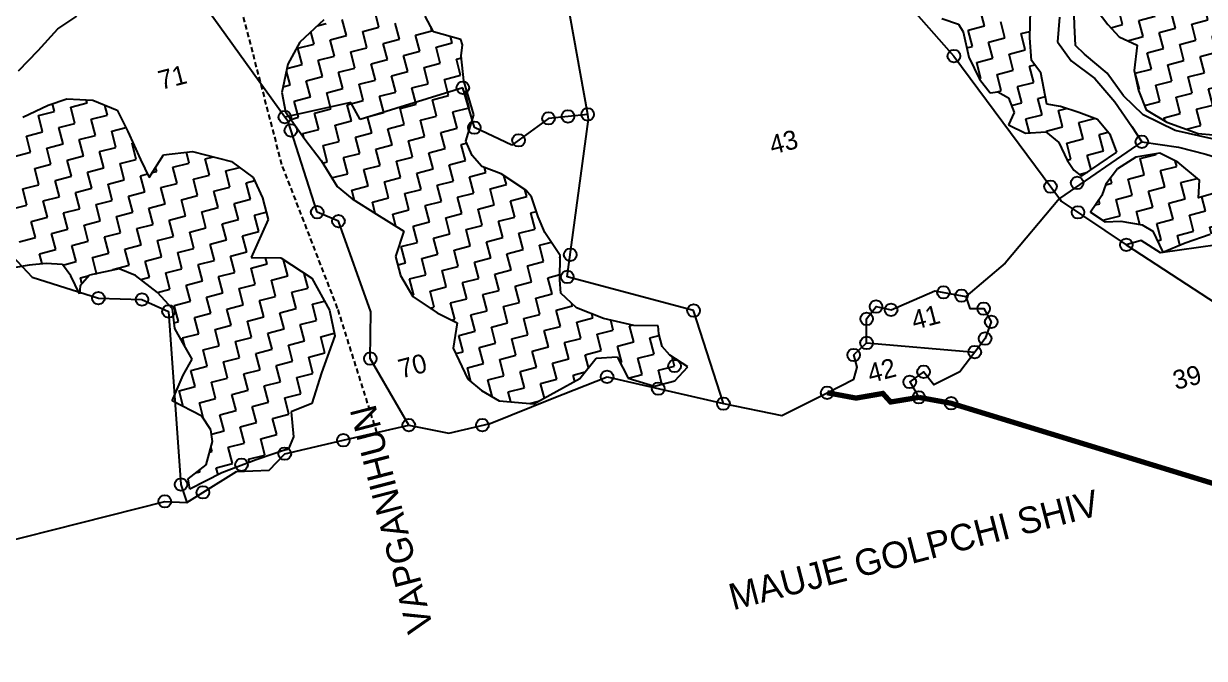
# Model space of a CAD drawing. Header units: metres. Extents: x 317086 to 320014, y 1873013 to 1876547.
# Drawn here: x 317794 to 318939, y 1873256 to 1873872 of the extents above; entities that cross this region are included whole.
import ezdxf

# ---------------------------------------------------------------- set-up
doc = ezdxf.new("R2010")
doc.units = ezdxf.units.M
doc.linetypes.add('DASHED', pattern=[0.75, 0.5, -0.25])
for name, color, linetype in [('LINE_FOOTPATH', 1, 'DASHED'), ('LINE_WATER', 4, 'Continuous'), ('POLY_HATCH', 12, 'Continuous'), ('POLY_PARCEL', 6, 'Continuous'), ('POLY_WATER', 4, 'Continuous'), ('SYM_STONE', 1, 'Continuous'), ('TEXT_MAPOUT', 7, 'Continuous'), ('TEXT_PARCEL', 7, 'Continuous'), ('V_BOUND_LINE', 7, 'Continuous')]:
    doc.layers.add(name, color=color, linetype=linetype)
doc.styles.add('TEXT_MAP', font='')
doc.styles.get('TEXT_MAP').set_extended_font_data('Kruti Dev 050')
pattern_1 = [(14.5476, (317544.442, 1872018.757), (11.645585, 19.80788), [16.24764, -16.24764]), (104.5476, (317560.169, 1872022.838), (-19.80788, 11.645585), [16.24764, -16.24764])]

# ---------------------------------------------------------------- blocks, each defined once
blk = doc.blocks.new('STONE')
blk.add_circle((0, 0), 0.851)

msp = doc.modelspace()

# ---------------------------------------------------------------- hatches: boundary and pattern name
at = {"layer": 'POLY_HATCH'}
h = msp.add_hatch(dxfattribs=at)
h.set_pattern_fill('ZIGZAG', color=256, scale=5.117367, angle=14.5476, style=0)
h.set_pattern_definition(pattern_1)
h.paths.add_polyline_path([(318887.6, 1874017.7), (318887.1, 1874036.5), (318875.9, 1874049.9), (318860.7, 1874051.9), (318842.8, 1874071.3), (318837.7, 1874084.6), (318838.5, 1874101.1), (318838.8, 1874109.8), (318817.6, 1874115.4), (318805.3, 1874136.3), (318797.7, 1874152.3), (318796.2, 1874164.8), (318799.7, 1874177.7), (318805.1, 1874190.3), (318785.8, 1874188), (318773.2, 1874166.7), (318759.3, 1874151), (318719, 1874101.1), (318735.3, 1874081.3), (318748.5, 1874073.6), (318769.9, 1874070.5), (318778.2, 1874065), (318781, 1874037.4), (318799.4, 1874016.4), (318824.2, 1874013.4), (318824.7, 1873988.1), (318829.7, 1873968.8), (318835.5, 1873960), (318845.4, 1873951.5), (318839, 1873923.2), (318835.9, 1873905.2), (318835.3, 1873884.5), (318845.7, 1873870.9), (318856.5, 1873859.1), (318874.1, 1873850.8), (318871, 1873826.4), (318875.2, 1873806.9), (318882.6, 1873788.3), (318902.9, 1873776.3), (318933.2, 1873765.3), (318962.3, 1873762.6), (318981, 1873763.1), (318987.5, 1873784.6), (319007, 1873788.8), (319011.8, 1873773.7), (319020, 1873758.7), (319035.4, 1873748.9), (319061.6, 1873747.2), (319068.9, 1873745.6), (319060.6, 1873728), (319069.4, 1873708.4), (319090.7, 1873694.6), (319105, 1873692.3), (319108.3, 1873666.6), (319129.4, 1873648), (319142.4, 1873641.1), (319167.9, 1873643), (319189.4, 1873652.9), (319195.6, 1873635.6), (319208, 1873620.8), (319225.4, 1873616.8), (319242.2, 1873615.1), (319257.1, 1873617.2), (319273.9, 1873625.1), (319269.3, 1873647.1), (319253.1, 1873646.4), (319234.9, 1873653.6), (319223.6, 1873661), (319211.3, 1873678.4), (319179.9, 1873680.6), (319159.7, 1873682.2), (319149.6, 1873684.7), (319141.6, 1873695.5), (319138, 1873712.6), (319149, 1873729.4), (319130.7, 1873734.1), (319116.1, 1873744), (319110.8, 1873751.2), (319109.3, 1873760.3), (319108.2, 1873771.1), (319084.5, 1873776.2), (319067.5, 1873785.5), (319054.9, 1873794.2), (319050.6, 1873807.7), (319046.6, 1873823), (319044.9, 1873829.4), (319043, 1873839.6), (319015.5, 1873849.7), (318999.1, 1873860), (318988.5, 1873877.8), (318985.1, 1873890.7), (318987.7, 1873900.8), (318962.1, 1873919.9), (318946.5, 1873927), (318936.3, 1873939.8), (318930.7, 1873954.7), (318926.5, 1873977.6), (318912.8, 1873980.5), (318896.5, 1873993.4), (318889.8, 1874006.3)])
h = msp.add_hatch(dxfattribs=at)
h.set_pattern_fill('ZIGZAG', color=256, scale=5.117367, angle=14.5476, style=0)
h.set_pattern_definition(pattern_1)
h.paths.add_polyline_path([(319292.9, 1873439.5), (319285.7, 1873442), (319274.2, 1873469.6), (319260.6, 1873496.7), (319240.7, 1873514.5), (319235.3, 1873535), (319225.1, 1873565.5), (319209.3, 1873580), (319178.3, 1873573), (319166.6, 1873559.1), (319150.4, 1873592), (319139.8, 1873599.1), (319125.4, 1873604.1), (319111.2, 1873608.1), (319103, 1873610.3), (319088.1, 1873613), (319082.2, 1873635.6), (319073.3, 1873652.9), (319059.3, 1873677.7), (319048.3, 1873698.9), (319034.6, 1873709.6), (319017.6, 1873716.1), (318997, 1873719.5), (318983.6, 1873720.4), (318968, 1873713.1), (318933.4, 1873703), (318934.4, 1873720), (318913.4, 1873737.5), (318895.9, 1873746.1), (318872.8, 1873742.3), (318854.9, 1873731.1), (318843.5, 1873716.1), (318839.7, 1873705.2), (318828.6, 1873688.9), (318843.1, 1873679.6), (318858.3, 1873680.2), (318878.8, 1873676.8), (318889.2, 1873670.7), (318898.8, 1873650.3), (318920.6, 1873659.2), (318944.7, 1873667.7), (318959.8, 1873668.3), (318997.6, 1873657.4), (319011.4, 1873642.3), (319031.8, 1873626.9), (319046.1, 1873614.2), (319050.3, 1873602.1), (319050.1, 1873590.1), (319066.5, 1873569.2), (319087.5, 1873568.1), (319101.7, 1873564.1), (319115.4, 1873557.8), (319125.3, 1873536.3), (319146.7, 1873534.2), (319174.1, 1873542.4), (319179.4, 1873551.5), (319196.8, 1873560.3), (319209.6, 1873557.1), (319221.6, 1873536.2), (319224.6, 1873516.2), (319246.6, 1873494.6), (319263.9, 1873461.9), (319267.1, 1873449.6), (319269, 1873438), (319288.1, 1873423.3), (319306.6, 1873419.4), (319319.1, 1873400.8), (319322.9, 1873382.1), (319320.5, 1873357.4), (319345.5, 1873359.1), (319364.6, 1873353.1), (319374.9, 1873342.7), (319375.5, 1873311.1), (319375.6, 1873298), (319412.9, 1873264), (319434.5, 1873256.5), (319449.6, 1873295.4), (319428.5, 1873300.8), (319408.7, 1873301.1), (319396.9, 1873300.3), (319392.6, 1873316.7), (319389.6, 1873341), (319383.6, 1873355.9), (319372.4, 1873369.4), (319348.4, 1873377.4), (319336.1, 1873374.2), (319335.9, 1873396), (319332.1, 1873427.8), (319313.2, 1873437.1)])

# ---------------------------------------------------------------- linework, layer by layer
for centre in [(318220.1, 1873809.7), (318341.2, 1873783.8), (318047.5, 1873781.2), (318303.2, 1873780), (318322, 1873781.9), (318053.3, 1873768.3), (318231.3, 1873771), (318274.2, 1873758.7), (318078.9, 1873689), (318099.5, 1873680.3), (318324.3, 1873647.8), (318321.4, 1873626.3), (317866.7, 1873605.7), (317909, 1873604.4), (317934.8, 1873592.8), (318443.9, 1873593.6), (318130.4, 1873547.1), (318425.4, 1873539.9), (318360, 1873529.4), (318409.6, 1873517.9), (318472.8, 1873503.4), (318167.7, 1873482.6), (318239.1, 1873482.6), (318104.2, 1873467.9), (318047.4, 1873454.9), (318005.5, 1873444.2), (317946.8, 1873425), (317968.1, 1873417.4), (317931.1, 1873408.7)]:
    msp.add_circle(centre, 6.1)
at = {"layer": 'LINE_FOOTPATH', "ltscale": 10}
for p, q in [((318044.6, 1873735.4), (318006, 1873884.1)), ((318098.7, 1873595.8), (318044.6, 1873735.4)), ((318136.8, 1873475.4), (318098.7, 1873595.8))]:
    msp.add_line(p, q, dxfattribs=at)
at = {"layer": 'LINE_WATER'}
for p, q in [((317827.5, 1873866.8), (317845.7, 1873879.2)), ((317808.2, 1873845.7), (317827.5, 1873866.8)), ((317789.4, 1873826.1), (317808.2, 1873845.7))]:
    msp.add_line(p, q, dxfattribs=at)
at = {"layer": 'POLY_HATCH'}
for p, q in [((318769.9, 1873857.9), (318771, 1873905)), ((318085.2, 1873875.6), (318062, 1873853.9)), ((318191.6, 1873864), (318183.7, 1873879)), ((318684.7, 1873876.9), (318700.6, 1873871.4)), ((318700.6, 1873871.4), (318705.4, 1873864)), ((318218.3, 1873856.6), (318191.6, 1873864)), ((318705.4, 1873864), (318710.8, 1873839.4)), ((318062, 1873853.9), (318050.5, 1873832.6)), ((318219.8, 1873851.2), (318218.3, 1873856.6)), ((318218.6, 1873840.5), (318219.8, 1873851.2)), ((318771.6, 1873836.2), (318769.9, 1873857.9)), ((318221, 1873816.3), (318218.6, 1873840.5)), ((318710.8, 1873839.4), (318721.1, 1873818.1)), ((318780.5, 1873824.1), (318771.6, 1873836.2)), ((318050.5, 1873832.6), (318044.6, 1873804.9)), ((318230.8, 1873783.5), (318221, 1873816.3)), ((318721.1, 1873818.1), (318731.5, 1873804.8)), ((318786.5, 1873793.9), (318780.5, 1873824.1)), ((318044.6, 1873804.9), (318048.2, 1873786.2)), ((318731.5, 1873804.8), (318738.9, 1873805.8)), ((318738.9, 1873805.8), (318749.1, 1873799.8)), ((317793.6, 1873781.2), (317818.1, 1873792.8)), ((317818.1, 1873792.8), (317836.1, 1873798.8)), ((317836.1, 1873798.8), (317861.3, 1873797.5)), ((317861.3, 1873797.5), (317884.8, 1873787.9)), ((318749.1, 1873799.8), (318754.7, 1873785.8)), ((318799.6, 1873791.5), (318786.5, 1873793.9)), ((318817.5, 1873785.6), (318799.6, 1873791.5)), ((317884.8, 1873787.9), (317895.4, 1873767.1)), ((318048.2, 1873786.2), (318066.8, 1873759.7)), ((318223, 1873757.9), (318230.8, 1873783.5)), ((318754.7, 1873785.8), (318749.2, 1873773.8)), ((318835.6, 1873778.8), (318817.5, 1873785.6)), ((318848.1, 1873763.8), (318835.6, 1873778.8)), ((317895.4, 1873767.1), (317907.6, 1873740.2)), ((318749.2, 1873773.8), (318765.7, 1873765.6)), ((318765.7, 1873765.6), (318785.6, 1873766.9)), ((318785.6, 1873766.9), (318797.9, 1873756.7)), ((318066.8, 1873759.7), (318082.7, 1873739)), ((318229.3, 1873743.9), (318223, 1873757.9)), ((318797.9, 1873756.7), (318806.1, 1873739.6)), ((318854.4, 1873747.1), (318848.1, 1873763.8)), ((317916.1, 1873722.7), (317930, 1873744.7)), ((317930, 1873744.7), (317957.9, 1873748)), ((317957.9, 1873748), (317995.8, 1873738.2)), ((318820, 1873723.8), (318854.4, 1873747.1)), ((317907.6, 1873740.2), (317916.1, 1873722.7)), ((317995.8, 1873738.2), (318016.8, 1873722.7)), ((318082.7, 1873739), (318098.1, 1873713.8)), ((318238.6, 1873733.2), (318229.3, 1873743.9)), ((318257.4, 1873726.3), (318238.6, 1873733.2)), ((318806.1, 1873739.6), (318812.6, 1873729.7)), ((318016.8, 1873722.7), (318025.9, 1873702.9)), ((318281.2, 1873710.3), (318257.4, 1873726.3)), ((318812.6, 1873729.7), (318820, 1873723.8)), ((318098.1, 1873713.8), (318112.9, 1873702)), ((318286.8, 1873703.9), (318281.2, 1873710.3)), ((318025.9, 1873702.9), (318031.3, 1873682)), ((318112.9, 1873702), (318136.4, 1873687.1)), ((318293.1, 1873684.6), (318286.8, 1873703.9)), ((318136.4, 1873687.1), (318163, 1873670.5)), ((318031.3, 1873682), (318014.7, 1873645)), ((318299.7, 1873669.3), (318293.1, 1873684.6)), ((318163, 1873670.5), (318154.9, 1873646.2)), ((318314.6, 1873647), (318299.7, 1873669.3)), ((318014.7, 1873645), (318043.6, 1873644.7)), ((318043.6, 1873644.7), (318073.6, 1873625)), ((318154.9, 1873646.2), (318159.6, 1873627.8)), ((318314.2, 1873623.4), (318314.6, 1873647)), ((317799.5, 1873637.6), (317784.4, 1873635)), ((317816, 1873639.2), (317799.5, 1873637.6)), ((317832, 1873638.2), (317816, 1873639.2)), ((317840.1, 1873627.2), (317832, 1873638.2)), ((317886.7, 1873634), (317858.2, 1873628)), ((317902.8, 1873627.7), (317886.7, 1873634)), ((317848.5, 1873609.8), (317840.1, 1873627.2)), ((317858.2, 1873628), (317849.1, 1873617.7)), ((317924.1, 1873611.1), (317902.8, 1873627.7)), ((318073.6, 1873625), (318090.7, 1873594.1)), ((318159.6, 1873627.8), (318171.5, 1873607.3)), ((318315, 1873610.5), (318314.2, 1873623.4)), ((317849.1, 1873617.7), (317848.5, 1873609.8)), ((317938.7, 1873595.2), (317924.1, 1873611.1)), ((318171.5, 1873607.3), (318195.3, 1873591.3)), ((318330.4, 1873596.2), (318315, 1873610.5)), ((317941, 1873576.2), (317938.7, 1873595.2)), ((318356.6, 1873586), (318330.4, 1873596.2)), ((318090.7, 1873594.1), (318095.9, 1873569.3)), ((318195.3, 1873591.3), (318214.7, 1873581.9)), ((318385.9, 1873579.2), (318356.6, 1873586)), ((317948.5, 1873562.5), (317941, 1873576.2)), ((318214.7, 1873581.9), (318210.6, 1873557.3)), ((318409.5, 1873578.8), (318385.9, 1873579.2)), ((318410.2, 1873571.1), (318409.5, 1873578.8)), ((317957.8, 1873546.6), (317948.5, 1873562.5)), ((318095.9, 1873569.3), (318083, 1873533.3)), ((318413.4, 1873558.9), (318410.2, 1873571.1)), ((318210.6, 1873557.3), (318225, 1873527)), ((318420.9, 1873550.3), (318413.4, 1873558.9)), ((318438.2, 1873539.1), (318420.9, 1873550.3)), ((317948.8, 1873531.1), (317957.8, 1873546.6)), ((318333.5, 1873527.7), (318349.3, 1873547.5)), ((318349.3, 1873547.5), (318369.8, 1873548.9)), ((318369.8, 1873548.9), (318380.5, 1873528.1)), ((318425.6, 1873525.5), (318438.2, 1873539.1)), ((317938.2, 1873506.2), (317948.8, 1873531.1)), ((318083, 1873533.3), (318073.7, 1873503.4)), ((318225, 1873527), (318238.3, 1873516.1)), ((318288.8, 1873503.1), (318333.5, 1873527.7)), ((318380.5, 1873528.1), (318406, 1873520.4)), ((318238.3, 1873516.1), (318255.3, 1873506.1)), ((318406, 1873520.4), (318425.6, 1873525.5)), ((317966.9, 1873491.4), (317938.2, 1873506.2)), ((318255.3, 1873506.1), (318288.8, 1873503.1)), ((318073.7, 1873503.4), (318053.5, 1873495.6)), ((318053.5, 1873495.6), (318055.9, 1873471.3)), ((317975.6, 1873478), (317966.9, 1873491.4)), ((317977.3, 1873466.6), (317975.6, 1873478)), ((318055.9, 1873471.3), (318051.1, 1873459.6)), ((317971.3, 1873444.2), (317977.3, 1873466.6)), ((318051.1, 1873459.6), (318019.8, 1873448.9)), ((318019.8, 1873448.9), (317986.5, 1873436.3)), ((317953.9, 1873430.5), (317971.3, 1873444.2)), ((317986.5, 1873436.3), (317955.3, 1873420.4)), ((317955.3, 1873420.4), (317953.9, 1873430.5))]:
    msp.add_line(p, q, dxfattribs=at)
at = {"layer": 'POLY_HATCH', "linetype": 'Continuous'}
for p, q in [((318138.8, 1873868.4), (318134.7, 1873884.1)), ((318725.9, 1873869.6), (318721.8, 1873885.4)), ((318078.7, 1873869.6), (318087.5, 1873871.8)), ((318107.3, 1873860.2), (318103.2, 1873875.9)), ((318158.6, 1873856.7), (318154.5, 1873872.4)), ((318745.7, 1873858), (318741.7, 1873873.7)), ((318075.9, 1873852), (318072.8, 1873864)), ((318091.6, 1873856.1), (318107.3, 1873860.2)), ((318123, 1873864.3), (318138.8, 1873868.4)), ((318127.1, 1873848.5), (318123, 1873864.3)), ((318174.3, 1873860.8), (318190, 1873864.9)), ((318178.4, 1873845.1), (318174.3, 1873860.8)), ((318190, 1873864.9), (318189, 1873869)), ((318209.8, 1873853.2), (318208.2, 1873859.4)), ((318710.2, 1873865.6), (318725.9, 1873869.6)), ((318714.3, 1873849.8), (318710.2, 1873865.6)), ((318761.5, 1873862.1), (318770, 1873864.3)), ((318765.5, 1873846.4), (318761.5, 1873862.1)), ((318060.1, 1873847.9), (318075.9, 1873852)), ((318064.2, 1873832.2), (318060.1, 1873847.9)), ((318095.7, 1873840.4), (318091.6, 1873856.1)), ((318111.4, 1873844.5), (318127.1, 1873848.5)), ((318142.8, 1873852.6), (318158.6, 1873856.7)), ((318146.9, 1873836.9), (318142.8, 1873852.6)), ((318194.1, 1873849.1), (318209.8, 1873853.2)), ((318198.2, 1873833.4), (318194.1, 1873849.1)), ((318708.8, 1873848.4), (318714.3, 1873849.8)), ((318730, 1873853.9), (318745.7, 1873858)), ((318734.1, 1873838.2), (318730, 1873853.9)), ((318079.9, 1873836.3), (318095.7, 1873840.4)), ((318084, 1873820.6), (318079.9, 1873836.3)), ((318115.5, 1873828.7), (318111.4, 1873844.5)), ((318131.2, 1873832.8), (318146.9, 1873836.9)), ((318162.6, 1873841), (318178.4, 1873845.1)), ((318166.7, 1873825.3), (318162.6, 1873841)), ((318213.9, 1873837.5), (318218.8, 1873838.8)), ((318218, 1873821.8), (318213.9, 1873837.5)), ((318718.4, 1873834.1), (318734.1, 1873838.2)), ((318749.8, 1873842.3), (318765.5, 1873846.4)), ((318753.9, 1873826.6), (318749.8, 1873842.3)), ((318052.6, 1873812.4), (318049.1, 1873825.8)), ((318049.6, 1873828.4), (318064.2, 1873832.2)), ((318099.7, 1873824.7), (318115.5, 1873828.7)), ((318103.8, 1873808.9), (318099.7, 1873824.7)), ((318135.3, 1873817.1), (318131.2, 1873832.8)), ((318151, 1873821.2), (318166.7, 1873825.3)), ((318182.5, 1873829.3), (318198.2, 1873833.4)), ((318186.5, 1873813.6), (318182.5, 1873829.3)), ((318722.4, 1873818.4), (318718.4, 1873834.1)), ((318738.2, 1873822.5), (318753.9, 1873826.6)), ((318769.6, 1873830.6), (318774.8, 1873832)), ((318773.7, 1873814.9), (318769.6, 1873830.6)), ((318068.3, 1873816.5), (318084, 1873820.6)), ((318072.4, 1873800.8), (318068.3, 1873816.5)), ((318119.5, 1873813), (318135.3, 1873817.1)), ((318123.6, 1873797.3), (318119.5, 1873813)), ((318155.1, 1873805.4), (318151, 1873821.2)), ((318170.8, 1873809.5), (318186.5, 1873813.6)), ((318202.3, 1873817.7), (318218, 1873821.8)), ((318206.3, 1873802), (318202.3, 1873817.7)), ((318721.1, 1873818.1), (318722.4, 1873818.4)), ((318742.2, 1873806.7), (318738.2, 1873822.5)), ((318758, 1873810.8), (318773.7, 1873814.9)), ((318045.8, 1873810.7), (318052.6, 1873812.4)), ((318088.1, 1873804.8), (318103.8, 1873808.9)), ((318092.2, 1873789.1), (318088.1, 1873804.8)), ((318139.4, 1873801.4), (318155.1, 1873805.4)), ((318143.4, 1873785.6), (318139.4, 1873801.4)), ((318174.9, 1873793.8), (318170.8, 1873809.5)), ((318190.6, 1873797.9), (318206.3, 1873802)), ((318222.1, 1873806), (318223.9, 1873806.5)), ((318226.2, 1873790.3), (318222.1, 1873806)), ((318738.2, 1873805.7), (318742.2, 1873806.7)), ((318762.1, 1873795.1), (318758, 1873810.8)), ((317824.2, 1873786.7), (317822.3, 1873794.2)), ((317839.9, 1873790.8), (317855.7, 1873794.9)), ((317844, 1873775.1), (317839.9, 1873790.8)), ((317855.7, 1873794.9), (317854.9, 1873797.8)), ((317875.5, 1873783.2), (317873, 1873792.7)), ((318056.6, 1873796.7), (318072.4, 1873800.8)), ((318060.7, 1873781), (318056.6, 1873796.7)), ((318107.9, 1873793.2), (318123.6, 1873797.3)), ((318112, 1873777.5), (318107.9, 1873793.2)), ((318159.2, 1873789.7), (318174.9, 1873793.8)), ((318194.7, 1873782.2), (318190.6, 1873797.9)), ((318210.4, 1873786.2), (318226.2, 1873790.3)), ((318752, 1873792.5), (318762.1, 1873795.1)), ((318777.8, 1873799.2), (318785.1, 1873801.1)), ((318781.9, 1873783.5), (318777.8, 1873799.2)), ((317808.5, 1873782.6), (317824.2, 1873786.7)), ((317812.6, 1873766.9), (317808.5, 1873782.6)), ((317859.8, 1873779.2), (317875.5, 1873783.2)), ((317863.8, 1873763.4), (317859.8, 1873779.2)), ((318053.2, 1873779), (318060.7, 1873781)), ((318076.4, 1873785), (318092.2, 1873789.1)), ((318080.5, 1873769.3), (318076.4, 1873785)), ((318127.7, 1873781.6), (318143.4, 1873785.6)), ((318131.8, 1873765.8), (318127.7, 1873781.6)), ((318163.2, 1873774), (318159.2, 1873789.7)), ((318179, 1873778.1), (318194.7, 1873782.2)), ((318214.5, 1873770.5), (318210.4, 1873786.2)), ((318766.1, 1873779.4), (318781.9, 1873783.5)), ((318769.6, 1873765.9), (318766.1, 1873779.4)), ((318797.6, 1873787.5), (318805.5, 1873789.6)), ((318801.7, 1873771.8), (318797.6, 1873787.5)), ((318817.4, 1873775.9), (318832.7, 1873779.9)), ((317796.9, 1873762.8), (317812.6, 1873766.9)), ((317828.3, 1873771), (317844, 1873775.1)), ((317832.4, 1873755.3), (317828.3, 1873771)), ((317879.6, 1873767.5), (317893.3, 1873771.1)), ((317883.6, 1873751.8), (317879.6, 1873767.5)), ((318064.8, 1873765.2), (318080.5, 1873769.3)), ((318096.3, 1873773.4), (318112, 1873777.5)), ((318100.3, 1873757.7), (318096.3, 1873773.4)), ((318147.5, 1873769.9), (318163.2, 1873774)), ((318151.6, 1873754.2), (318147.5, 1873769.9)), ((318183.1, 1873762.3), (318179, 1873778.1)), ((318198.8, 1873766.4), (318214.5, 1873770.5)), ((318749.7, 1873775.1), (318750.4, 1873775.3)), ((318750.4, 1873775.3), (318750.2, 1873776.1)), ((318785.9, 1873767.7), (318801.7, 1873771.8)), ((318786.3, 1873766.3), (318785.9, 1873767.7)), ((318821.5, 1873760.2), (318817.4, 1873775.9)), ((317800.9, 1873747.1), (317796.9, 1873762.8)), ((317848.1, 1873759.4), (317863.8, 1873763.4)), ((317852.2, 1873743.6), (317848.1, 1873759.4)), ((317899.4, 1873755.9), (317900.4, 1873756.1)), ((317903.5, 1873740.1), (317899.4, 1873755.9)), ((318065.9, 1873761), (318064.8, 1873765.2)), ((318084.6, 1873753.6), (318100.3, 1873757.7)), ((318116.1, 1873761.7), (318131.8, 1873765.8)), ((318120.1, 1873746), (318116.1, 1873761.7)), ((318167.3, 1873758.3), (318183.1, 1873762.3)), ((318171.4, 1873742.5), (318167.3, 1873758.3)), ((318202.9, 1873750.7), (318198.8, 1873766.4)), ((318218.6, 1873754.8), (318223.8, 1873756.1)), ((318805.8, 1873756.1), (318821.5, 1873760.2)), ((318809.8, 1873740.4), (318805.8, 1873756.1)), ((318837.2, 1873764.2), (318845.9, 1873766.5)), ((318841.3, 1873748.5), (318837.2, 1873764.2)), ((317785.2, 1873743), (317800.9, 1873747.1)), ((317816.7, 1873751.2), (317832.4, 1873755.3)), ((317820.7, 1873735.5), (317816.7, 1873751.2)), ((317867.9, 1873747.7), (317883.6, 1873751.8)), ((317872, 1873732), (317867.9, 1873747.7)), ((317954.7, 1873736.7), (317952, 1873747.3)), ((318088.7, 1873737.9), (318084.6, 1873753.6)), ((318104.4, 1873741.9), (318120.1, 1873746)), ((318135.9, 1873750.1), (318151.6, 1873754.2)), ((318140, 1873734.4), (318135.9, 1873750.1)), ((318187.1, 1873746.6), (318202.9, 1873750.7)), ((318191.2, 1873730.9), (318187.1, 1873746.6)), ((318222.7, 1873739.1), (318218.6, 1873754.8)), ((318825.6, 1873744.4), (318841.3, 1873748.5)), ((318829.3, 1873730.1), (318825.6, 1873744.4)), ((317805, 1873731.4), (317820.7, 1873735.5)), ((317836.5, 1873739.5), (317852.2, 1873743.6)), ((317840.5, 1873723.8), (317836.5, 1873739.5)), ((317887.7, 1873736.1), (317903.5, 1873740.1)), ((317891.8, 1873720.3), (317887.7, 1873736.1)), ((317939, 1873732.6), (317954.7, 1873736.7)), ((317943.1, 1873716.9), (317939, 1873732.6)), ((317970.4, 1873740.7), (317978.2, 1873742.8)), ((317974.5, 1873725), (317970.4, 1873740.7)), ((318084.1, 1873736.7), (318088.7, 1873737.9)), ((318108.5, 1873726.2), (318104.4, 1873741.9)), ((318124.2, 1873730.3), (318140, 1873734.4)), ((318155.7, 1873738.5), (318171.4, 1873742.5)), ((318159.8, 1873722.7), (318155.7, 1873738.5)), ((318206.9, 1873735), (318222.7, 1873739.1)), ((318211, 1873719.2), (318206.9, 1873735)), ((318806.2, 1873739.4), (318809.8, 1873740.4)), ((317809.1, 1873715.7), (317805, 1873731.4)), ((317824.8, 1873719.7), (317840.5, 1873723.8)), ((317856.3, 1873727.9), (317872, 1873732)), ((317860.4, 1873712.2), (317856.3, 1873727.9)), ((317907.5, 1873724.4), (317914.4, 1873726.2)), ((317911.6, 1873708.7), (317907.5, 1873724.4)), ((317919, 1873727.4), (317923.3, 1873728.5)), ((317923.3, 1873728.5), (317922.2, 1873732.5)), ((317958.8, 1873720.9), (317974.5, 1873725)), ((317990.3, 1873729.1), (318003.5, 1873732.5)), ((317994.3, 1873713.4), (317990.3, 1873729.1)), ((318092.9, 1873722.2), (318108.5, 1873726.2)), ((318128.3, 1873714.6), (318124.2, 1873730.3)), ((318144, 1873718.6), (318159.8, 1873722.7)), ((318175.5, 1873726.8), (318191.2, 1873730.9)), ((318179.6, 1873711.1), (318175.5, 1873726.8)), ((318226.7, 1873723.3), (318242.5, 1873727.4)), ((318230.8, 1873707.6), (318226.7, 1873723.3)), ((318242.5, 1873727.4), (318241.2, 1873732.3)), ((318262.3, 1873715.8), (318260, 1873724.6)), ((318817.7, 1873725.6), (318825.8, 1873727.7)), ((317793.4, 1873711.6), (317809.1, 1873715.7)), ((317797.4, 1873695.9), (317793.4, 1873711.6)), ((317828.9, 1873704), (317824.8, 1873719.7)), ((317844.6, 1873708.1), (317860.4, 1873712.2)), ((317876.1, 1873716.3), (317891.8, 1873720.3)), ((317880.2, 1873700.5), (317876.1, 1873716.3)), ((317927.3, 1873712.8), (317943.1, 1873716.9)), ((317931.4, 1873697), (317927.3, 1873712.8)), ((317962.9, 1873705.2), (317958.8, 1873720.9)), ((317978.6, 1873709.3), (317994.3, 1873713.4)), ((318010.1, 1873717.5), (318018.3, 1873719.6)), ((318014.1, 1873701.7), (318010.1, 1873717.5)), ((318112.6, 1873710.5), (318128.3, 1873714.6)), ((318115.2, 1873700.5), (318112.6, 1873710.5)), ((318148.1, 1873702.9), (318144, 1873718.6)), ((318163.8, 1873707), (318179.6, 1873711.1)), ((318195.3, 1873715.2), (318211, 1873719.2)), ((318199.4, 1873699.4), (318195.3, 1873715.2)), ((318246.6, 1873711.7), (318262.3, 1873715.8)), ((318250.6, 1873696), (318246.6, 1873711.7)), ((318282.1, 1873704.1), (318280.3, 1873710.9)), ((317813.2, 1873699.9), (317828.9, 1873704)), ((317817.3, 1873684.2), (317813.2, 1873699.9)), ((317848.7, 1873692.4), (317844.6, 1873708.1)), ((317864.4, 1873696.4), (317880.2, 1873700.5)), ((317895.9, 1873704.6), (317911.6, 1873708.7)), ((317900, 1873688.9), (317895.9, 1873704.6)), ((317947.2, 1873701.1), (317962.9, 1873705.2)), ((317951.2, 1873685.4), (317947.2, 1873701.1)), ((317982.7, 1873693.6), (317978.6, 1873709.3)), ((317998.4, 1873697.6), (318014.1, 1873701.7)), ((318132.4, 1873698.8), (318148.1, 1873702.9)), ((318135.2, 1873687.9), (318132.4, 1873698.8)), ((318167.9, 1873691.3), (318163.8, 1873707)), ((318183.7, 1873695.4), (318199.4, 1873699.4)), ((318215.1, 1873703.5), (318230.8, 1873707.6)), ((318219.2, 1873687.8), (318215.1, 1873703.5)), ((318266.4, 1873700), (318282.1, 1873704.1)), ((318270.4, 1873684.3), (318266.4, 1873700)), ((317781.7, 1873691.8), (317797.4, 1873695.9)), ((317833, 1873688.3), (317848.7, 1873692.4)), ((317837.1, 1873672.6), (317833, 1873688.3)), ((317868.5, 1873680.7), (317864.4, 1873696.4)), ((317884.2, 1873684.8), (317900, 1873688.9)), ((317915.7, 1873693), (317931.4, 1873697)), ((317919.8, 1873677.2), (317915.7, 1873693)), ((317967, 1873689.5), (317982.7, 1873693.6)), ((317971, 1873673.8), (317967, 1873689.5)), ((318002.5, 1873681.9), (317998.4, 1873697.6)), ((318018.2, 1873686), (318029.5, 1873688.9)), ((318152.2, 1873687.2), (318167.9, 1873691.3)), ((318155.3, 1873675.3), (318152.2, 1873687.2)), ((318187.7, 1873679.6), (318183.7, 1873695.4)), ((318203.5, 1873683.7), (318219.2, 1873687.8)), ((318234.9, 1873691.9), (318250.6, 1873696)), ((318239, 1873676.1), (318234.9, 1873691.9)), ((318286.2, 1873688.4), (318291.4, 1873689.8)), ((318290.3, 1873672.7), (318286.2, 1873688.4)), ((317801.5, 1873680.1), (317817.3, 1873684.2)), ((317805.6, 1873664.4), (317801.5, 1873680.1)), ((317852.8, 1873676.6), (317868.5, 1873680.7)), ((317856.9, 1873660.9), (317852.8, 1873676.6)), ((317888.3, 1873669.1), (317884.2, 1873684.8)), ((317904.1, 1873673.2), (317919.8, 1873677.2)), ((317935.5, 1873681.3), (317951.2, 1873685.4)), ((317939.6, 1873665.6), (317935.5, 1873681.3)), ((317986.8, 1873677.8), (318002.5, 1873681.9)), ((317990.8, 1873662.1), (317986.8, 1873677.8)), ((318022.3, 1873670.3), (318018.2, 1873686)), ((318172, 1873675.5), (318187.7, 1873679.6)), ((318176.1, 1873659.8), (318172, 1873675.5)), ((318207.5, 1873668), (318203.5, 1873683.7)), ((318223.3, 1873672.1), (318239, 1873676.1)), ((318254.7, 1873680.2), (318270.4, 1873684.3)), ((318258.8, 1873664.5), (318254.7, 1873680.2)), ((317789.9, 1873660.3), (317805.6, 1873664.4)), ((317821.3, 1873668.5), (317837.1, 1873672.6)), ((317825.4, 1873652.8), (317821.3, 1873668.5)), ((317872.6, 1873665), (317888.3, 1873669.1)), ((317876.7, 1873649.3), (317872.6, 1873665)), ((317908.1, 1873657.4), (317904.1, 1873673.2)), ((317923.9, 1873661.5), (317939.6, 1873665.6)), ((317955.3, 1873669.7), (317971, 1873673.8)), ((317959.4, 1873653.9), (317955.3, 1873669.7)), ((318006.6, 1873666.2), (318022.3, 1873670.3)), ((318010.7, 1873650.5), (318006.6, 1873666.2)), ((318191.8, 1873663.9), (318207.5, 1873668)), ((318195.9, 1873648.2), (318191.8, 1873663.9)), ((318227.3, 1873656.3), (318223.3, 1873672.1)), ((318243.1, 1873660.4), (318258.8, 1873664.5)), ((318274.5, 1873668.6), (318290.3, 1873672.7)), ((318278.6, 1873652.9), (318274.5, 1873668.6)), ((317809.7, 1873648.7), (317825.4, 1873652.8)), ((317841.1, 1873656.8), (317856.9, 1873660.9)), ((317845.2, 1873641.1), (317841.1, 1873656.8)), ((317892.4, 1873653.3), (317908.1, 1873657.4)), ((317896.5, 1873637.6), (317892.4, 1873653.3)), ((317927.9, 1873645.8), (317923.9, 1873661.5)), ((317943.7, 1873649.9), (317959.4, 1873653.9)), ((317975.1, 1873658), (317990.8, 1873662.1)), ((317979.2, 1873642.3), (317975.1, 1873658)), ((318160.4, 1873655.7), (318176.1, 1873659.8)), ((318164.4, 1873640), (318160.4, 1873655.7)), ((318211.6, 1873652.3), (318227.3, 1873656.3)), ((318247.2, 1873644.7), (318243.1, 1873660.4)), ((318262.9, 1873648.8), (318278.6, 1873652.9)), ((318294.3, 1873656.9), (318306, 1873660)), ((318298.4, 1873641.2), (318294.3, 1873656.9)), ((317812.2, 1873638.9), (317809.7, 1873648.7)), ((317832.3, 1873637.8), (317845.2, 1873641.1)), ((317861, 1873645.2), (317876.7, 1873649.3)), ((317865, 1873629.5), (317861, 1873645.2)), ((317912.2, 1873641.7), (317927.9, 1873645.8)), ((317916.3, 1873626), (317912.2, 1873641.7)), ((317947.7, 1873634.1), (317943.7, 1873649.9)), ((317963.5, 1873638.2), (317979.2, 1873642.3)), ((317994.9, 1873646.4), (318010.7, 1873650.5)), ((317999, 1873630.7), (317994.9, 1873646.4)), ((318030.5, 1873638.8), (318028.9, 1873644.9)), ((318046.2, 1873642.9), (318046.3, 1873642.9)), ((318050.3, 1873627.2), (318046.2, 1873642.9)), ((318180.2, 1873644.1), (318195.9, 1873648.2)), ((318184.2, 1873628.4), (318180.2, 1873644.1)), ((318215.7, 1873636.5), (318211.6, 1873652.3)), ((318231.4, 1873640.6), (318247.2, 1873644.7)), ((318267, 1873633), (318262.9, 1873648.8)), ((318282.7, 1873637.1), (318298.4, 1873641.2)), ((318314.1, 1873645.3), (318314.6, 1873645.4)), ((318314.6, 1873643.6), (318314.1, 1873645.3)), ((317880.8, 1873633.5), (317896.5, 1873637.6)), ((317880.9, 1873632.8), (317880.8, 1873633.5)), ((317932, 1873630.1), (317947.7, 1873634.1)), ((317936.1, 1873614.3), (317932, 1873630.1)), ((317967.6, 1873622.5), (317963.5, 1873638.2)), ((317983.3, 1873626.6), (317999, 1873630.7)), ((318014.7, 1873634.7), (318030.5, 1873638.8)), ((318018.8, 1873619), (318014.7, 1873634.7)), ((318070.1, 1873615.5), (318066.4, 1873629.7)), ((318157, 1873638.1), (318164.4, 1873640)), ((318200, 1873632.4), (318215.7, 1873636.5)), ((318204.1, 1873616.7), (318200, 1873632.4)), ((318235.5, 1873624.9), (318231.4, 1873640.6)), ((318251.2, 1873629), (318267, 1873633)), ((318286.8, 1873621.4), (318282.7, 1873637.1)), ((317849.3, 1873625.4), (317857.9, 1873627.6)), ((317850.8, 1873619.7), (317849.3, 1873625.4)), ((317864, 1873629.2), (317865, 1873629.5)), ((317907.8, 1873623.8), (317916.3, 1873626)), ((317951.8, 1873618.4), (317967.6, 1873622.5)), ((317955.9, 1873602.7), (317951.8, 1873618.4)), ((317987.4, 1873610.8), (317983.3, 1873626.6)), ((318003.1, 1873614.9), (318018.8, 1873619)), ((318034.5, 1873623.1), (318050.3, 1873627.2)), ((318038.6, 1873607.4), (318034.5, 1873623.1)), ((318168.5, 1873624.3), (318184.2, 1873628.4)), ((318172.6, 1873608.6), (318168.5, 1873624.3)), ((318219.8, 1873620.8), (318235.5, 1873624.9)), ((318223.9, 1873605.1), (318219.8, 1873620.8)), ((318255.3, 1873613.2), (318251.2, 1873629)), ((318271, 1873617.3), (318286.8, 1873621.4)), ((318302.5, 1873625.5), (318314.3, 1873628.6)), ((318306.6, 1873609.8), (318302.5, 1873625.5)), ((317923.9, 1873611.2), (317936.1, 1873614.3)), ((317971.6, 1873606.8), (317987.4, 1873610.8)), ((317975.7, 1873591), (317971.6, 1873606.8)), ((318007.2, 1873599.2), (318003.1, 1873614.9)), ((318022.9, 1873603.3), (318038.6, 1873607.4)), ((318054.4, 1873611.4), (318070.1, 1873615.5)), ((318058.4, 1873595.7), (318054.4, 1873611.4)), ((318171, 1873608.1), (318172.6, 1873608.6)), ((318188.3, 1873612.6), (318204.1, 1873616.7)), ((318192.4, 1873596.9), (318188.3, 1873612.6)), ((318239.6, 1873609.2), (318255.3, 1873613.2)), ((318243.7, 1873593.4), (318239.6, 1873609.2)), ((318275.1, 1873601.6), (318271, 1873617.3)), ((318290.9, 1873605.7), (318306.6, 1873609.8)), ((317940.2, 1873598.6), (317955.9, 1873602.7)), ((317944.3, 1873582.9), (317940.2, 1873598.6)), ((317991.4, 1873595.1), (318007.2, 1873599.2)), ((318027, 1873587.6), (318022.9, 1873603.3)), ((318042.7, 1873591.6), (318058.4, 1873595.7)), ((318074.2, 1873599.8), (318085.9, 1873602.8)), ((318078.2, 1873584.1), (318074.2, 1873599.8)), ((318188.4, 1873595.9), (318192.4, 1873596.9)), ((318208.1, 1873601), (318223.9, 1873605.1)), ((318212.2, 1873585.3), (318208.1, 1873601)), ((318259.4, 1873597.5), (318275.1, 1873601.6)), ((318263.5, 1873581.8), (318259.4, 1873597.5)), ((318294.9, 1873589.9), (318290.9, 1873605.7)), ((318310.7, 1873594), (318326.4, 1873598.1)), ((318326.4, 1873598.1), (318325.8, 1873600.5)), ((317960, 1873587), (317975.7, 1873591)), ((317964.1, 1873571.2), (317960, 1873587)), ((317995.5, 1873579.4), (317991.4, 1873595.1)), ((318011.3, 1873583.5), (318027, 1873587.6)), ((318046.8, 1873575.9), (318042.7, 1873591.6)), ((318062.5, 1873580), (318078.2, 1873584.1)), ((318209.3, 1873584.5), (318212.2, 1873585.3)), ((318227.9, 1873589.4), (318243.7, 1873593.4)), ((318232, 1873573.6), (318227.9, 1873589.4)), ((318279.2, 1873585.9), (318294.9, 1873589.9)), ((318283.3, 1873570.1), (318279.2, 1873585.9)), ((318314.7, 1873578.3), (318310.7, 1873594)), ((318330.5, 1873582.4), (318346.2, 1873586.5)), ((318346.2, 1873586.5), (318345.2, 1873590.5)), ((318366, 1873574.8), (318363.5, 1873584.4)), ((317940.3, 1873581.9), (317944.3, 1873582.9)), ((317979.8, 1873575.3), (317995.5, 1873579.4)), ((317983.9, 1873559.6), (317979.8, 1873575.3)), ((318015.3, 1873567.7), (318011.3, 1873583.5)), ((318031.1, 1873571.8), (318046.8, 1873575.9)), ((318066.6, 1873564.3), (318062.5, 1873580)), ((318216.3, 1873569.5), (318232, 1873573.6)), ((318247.8, 1873577.7), (318263.5, 1873581.8)), ((318251.8, 1873562), (318247.8, 1873577.7)), ((318299, 1873574.2), (318314.7, 1873578.3)), ((318303.1, 1873558.5), (318299, 1873574.2)), ((318334.5, 1873566.7), (318330.5, 1873582.4)), ((318350.3, 1873570.7), (318366, 1873574.8)), ((318381.7, 1873578.9), (318384.3, 1873579.6)), ((318385.8, 1873563.2), (318381.7, 1873578.9)), ((317948.3, 1873567.2), (317964.1, 1873571.2)), ((317950.4, 1873559.2), (317948.3, 1873567.2)), ((317999.6, 1873563.7), (318015.3, 1873567.7)), ((318003.7, 1873547.9), (317999.6, 1873563.7)), ((318035.1, 1873556.1), (318031.1, 1873571.8)), ((318050.9, 1873560.2), (318066.6, 1873564.3)), ((318082.3, 1873568.3), (318095.4, 1873571.7)), ((318086.4, 1873552.6), (318082.3, 1873568.3)), ((318220.4, 1873553.8), (318216.3, 1873569.5)), ((318236.1, 1873557.9), (318251.8, 1873562)), ((318267.6, 1873566.1), (318283.3, 1873570.1)), ((318271.6, 1873550.3), (318267.6, 1873566.1)), ((318318.8, 1873562.6), (318334.5, 1873566.7)), ((318322.9, 1873546.8), (318318.8, 1873562.6)), ((318354.4, 1873555), (318350.3, 1873570.7)), ((318370.1, 1873559.1), (318385.8, 1873563.2)), ((318401.5, 1873567.3), (318410.6, 1873569.6)), ((318405.6, 1873551.5), (318401.5, 1873567.3)), ((317968.2, 1873555.5), (317983.9, 1873559.6)), ((317972.2, 1873539.8), (317968.2, 1873555.5)), ((318019.4, 1873552), (318035.1, 1873556.1)), ((318023.5, 1873536.3), (318019.4, 1873552)), ((318055, 1873544.5), (318050.9, 1873560.2)), ((318070.7, 1873548.5), (318086.4, 1873552.6)), ((318213.2, 1873552), (318220.4, 1873553.8)), ((318240.2, 1873542.2), (318236.1, 1873557.9)), ((318255.9, 1873546.3), (318271.6, 1873550.3)), ((318287.4, 1873554.4), (318303.1, 1873558.5)), ((318291.4, 1873538.7), (318287.4, 1873554.4)), ((318338.6, 1873550.9), (318354.4, 1873555)), ((318341.9, 1873538.3), (318338.6, 1873550.9)), ((318374.2, 1873543.4), (318370.1, 1873559.1)), ((318389.9, 1873547.4), (318405.6, 1873551.5)), ((317956.5, 1873535.7), (317972.2, 1873539.8)), ((317988, 1873543.9), (318003.7, 1873547.9)), ((317992, 1873528.1), (317988, 1873543.9)), ((318039.2, 1873540.4), (318055, 1873544.5)), ((318043.3, 1873524.6), (318039.2, 1873540.4)), ((318074.8, 1873532.8), (318070.7, 1873548.5)), ((318224.5, 1873538.1), (318240.2, 1873542.2)), ((318227.9, 1873524.7), (318224.5, 1873538.1)), ((318260, 1873530.5), (318255.9, 1873546.3)), ((318275.7, 1873534.6), (318291.4, 1873538.7)), ((318307.2, 1873542.8), (318322.9, 1873546.8)), ((318311.3, 1873527), (318307.2, 1873542.8)), ((318372.9, 1873543), (318374.2, 1873543.4)), ((318394, 1873531.7), (318389.9, 1873547.4)), ((318409.7, 1873535.8), (318425.4, 1873539.9)), ((318425.4, 1873539.9), (318423.1, 1873548.9)), ((317960.6, 1873520), (317956.5, 1873535.7)), ((317976.3, 1873524.1), (317992, 1873528.1)), ((318007.8, 1873532.2), (318023.5, 1873536.3)), ((318011.9, 1873516.5), (318007.8, 1873532.2)), ((318059, 1873528.7), (318074.8, 1873532.8)), ((318063.1, 1873513), (318059, 1873528.7)), ((318244.3, 1873526.4), (318260, 1873530.5)), ((318279.8, 1873518.9), (318275.7, 1873534.6)), ((318295.5, 1873523), (318311.3, 1873527)), ((318327, 1873531.1), (318338.6, 1873534.1)), ((318328.6, 1873525), (318327, 1873531.1)), ((318380.4, 1873528.2), (318394, 1873531.7)), ((318413.2, 1873522.3), (318409.7, 1873535.8)), ((317944.9, 1873515.9), (317960.6, 1873520)), ((317948.8, 1873500.7), (317944.9, 1873515.9)), ((317980.4, 1873508.3), (317976.3, 1873524.1)), ((317996.1, 1873512.4), (318011.9, 1873516.5)), ((318027.6, 1873520.6), (318043.3, 1873524.6)), ((318031.7, 1873504.8), (318027.6, 1873520.6)), ((318248.4, 1873510.7), (318244.3, 1873526.4)), ((318264.1, 1873514.8), (318279.8, 1873518.9)), ((318299.2, 1873508.8), (318295.5, 1873523)), ((317964.7, 1873504.2), (317980.4, 1873508.3)), ((317968.7, 1873488.6), (317964.7, 1873504.2)), ((318000.2, 1873496.7), (317996.1, 1873512.4)), ((318015.9, 1873500.8), (318031.7, 1873504.8)), ((318047.4, 1873508.9), (318063.1, 1873513)), ((318051.5, 1873493.2), (318047.4, 1873508.9)), ((318247.8, 1873510.6), (318248.4, 1873510.7)), ((318266.6, 1873505.1), (318264.1, 1873514.8)), ((318284.9, 1873503.4), (318293.5, 1873505.7)), ((317984.5, 1873492.6), (318000.2, 1873496.7)), ((317988.6, 1873476.9), (317984.5, 1873492.6)), ((318020, 1873485), (318015.9, 1873500.8)), ((318035.7, 1873489.1), (318051.5, 1873493.2)), ((318004.3, 1873481), (318020, 1873485)), ((318008.4, 1873465.2), (318004.3, 1873481)), ((318039.8, 1873473.4), (318035.7, 1873489.1)), ((317976.3, 1873473.7), (317988.6, 1873476.9)), ((318024.1, 1873469.3), (318039.8, 1873473.4)), ((318028.2, 1873453.6), (318024.1, 1873469.3)), ((317976.9, 1873457.1), (317975.8, 1873461.2)), ((317992.6, 1873461.1), (318008.4, 1873465.2)), ((317996.7, 1873445.4), (317992.6, 1873461.1)), ((318043.9, 1873457.7), (318050, 1873459.2)), ((317974.6, 1873456.5), (317976.9, 1873457.1)), ((318012.4, 1873449.5), (318028.2, 1873453.6)), ((318013.3, 1873446.4), (318012.4, 1873449.5)), ((318044, 1873457.2), (318043.9, 1873457.7)), ((317961.2, 1873436.2), (317965.3, 1873437.3)), ((317965.3, 1873437.3), (317964.8, 1873439)), ((317981, 1873441.3), (317996.7, 1873445.4)), ((317982.8, 1873434.4), (317981, 1873441.3))]:
    msp.add_line(p, q, dxfattribs=at)
at = {"layer": 'POLY_HATCH'}
for points in [[(318835.3, 1873884.5), (318845.7, 1873870.9), (318856.5, 1873859.1), (318874.1, 1873850.8), (318871, 1873826.4), (318875.2, 1873806.9), (318882.6, 1873788.3), (318902.9, 1873776.3), (318933.2, 1873765.3), (318962.3, 1873762.6)], [(318968, 1873713.1), (318933.4, 1873703), (318934.4, 1873720), (318913.4, 1873737.5), (318895.9, 1873746.1), (318872.8, 1873742.3), (318854.9, 1873731.1), (318843.5, 1873716.1), (318839.7, 1873705.2), (318828.6, 1873688.9), (318843.1, 1873679.6), (318858.3, 1873680.2), (318878.8, 1873676.8), (318889.2, 1873670.7), (318898.8, 1873650.3), (318920.6, 1873659.2), (318944.7, 1873667.7)]]:
    msp.add_lwpolyline(points, dxfattribs=at)
at = {"layer": 'POLY_PARCEL'}
for p, q in [((318341.2, 1873783.8), (318302.1, 1874000.5)), ((318574.7, 1873979.2), (318696.3, 1873840.4)), ((318047.5, 1873781.2), (317965.4, 1873895.4)), ((318696.3, 1873840.4), (318798.6, 1873702.2)), ((318220.1, 1873809.7), (318120.7, 1873779)), ((318231.3, 1873771), (318220.1, 1873809.7)), ((318111.6, 1873795.4), (318047.5, 1873781.2)), ((318120.7, 1873779), (318111.6, 1873795.4)), ((318050.6, 1873777), (318047.5, 1873781.2)), ((318303.2, 1873780), (318267.7, 1873754)), ((318341.2, 1873783.8), (318303.2, 1873780)), ((318321.4, 1873626.3), (318342, 1873779.3)), ((318342, 1873779.3), (318341.2, 1873783.8)), ((318078.9, 1873689), (318050.6, 1873777)), ((318267.7, 1873754), (318231.3, 1873771)), ((318099.5, 1873680.3), (318078.9, 1873689)), ((318130.9, 1873592.5), (318099.5, 1873680.3)), ((317778.4, 1873652), (317802.6, 1873626)), ((317802.6, 1873626), (317866.7, 1873605.7)), ((318443.9, 1873593.6), (318321.4, 1873626.3)), ((317866.7, 1873605.7), (317909, 1873604.4)), ((317909, 1873604.4), (317934.8, 1873592.8)), ((317934.8, 1873592.8), (317946.8, 1873425)), ((318130.4, 1873547.1), (318130.9, 1873592.5)), ((318472.8, 1873503.4), (318443.9, 1873593.6)), ((318167.7, 1873482.6), (318130.4, 1873547.1)), ((317946.8, 1873425), (317952.4, 1873407.6))]:
    msp.add_line(p, q, dxfattribs=at)
for points in [[(318878.5, 1873757.3), (318798.6, 1873702.2)], [(318798.6, 1873702.2), (318746.1, 1873639.5), (318707.8, 1873607.4)], [(318798.6, 1873702.2), (318800.4, 1873699.8), (318863.5, 1873657.4)], [(319253.2, 1873447.5), (319267.9, 1873467.4), (319181, 1873537.1), (319149, 1873523.7), (319114.8, 1873528.5), (319063.9, 1873568), (319041.7, 1873596), (319022, 1873623.8), (318970.4, 1873659.9), (318896.6, 1873649.6), (318877.8, 1873661.6), (318863.5, 1873657.4)], [(318863.5, 1873657.4), (318950.6, 1873600.4), (319331.8, 1873330), (319383.9, 1873290.1)], [(318611.6, 1873562.3), (318611.7, 1873585.6), (318620.8, 1873597.5), (318635.4, 1873594.4), (318677.8, 1873612.8), (318707.8, 1873607.4)], [(318707.8, 1873607.4), (318711.9, 1873595.7), (318725.2, 1873595.5), (318732.5, 1873582.7), (318726.5, 1873566.5), (318716.5, 1873553.4)], [(318573.4, 1873514), (318599.3, 1873527.3), (318602.6, 1873538.8), (318599.1, 1873550.6), (318611.6, 1873562.3)], [(318611.6, 1873562.3), (318716.5, 1873553.4)], [(318716.5, 1873553.4), (318702, 1873534.2), (318676.9, 1873521.6), (318666.9, 1873534.3), (318653.5, 1873524.5), (318662.3, 1873509.5)]]:
    msp.add_lwpolyline(points, dxfattribs=at)
at = {"layer": 'POLY_WATER'}
for p, q in [((318798.7, 1873878.1), (318796.6, 1873854.1)), ((318796.6, 1873854.1), (318809.9, 1873835.7)), ((318809.9, 1873835.7), (318833, 1873818.6)), ((318833, 1873818.6), (318852.5, 1873795.9)), ((318852.5, 1873795.9), (318868.9, 1873772.1)), ((318868.9, 1873772.1), (318878.5, 1873757.3))]:
    msp.add_line(p, q, dxfattribs=at)
for points in [[(318946.7, 1873760.1), (318911, 1873768.3), (318879.8, 1873783.3), (318860.6, 1873801.9), (318844.9, 1873823.8), (318822.8, 1873842.3), (318814.3, 1873850.5), (318813.3, 1873870.4), (318812.6, 1873890.4), (318816.2, 1873911.1), (318819.2, 1873932), (318814.8, 1873951.6), (318805.3, 1873969.3), (318790.2, 1873981.6), (318772.8, 1873992.1), (318764.8, 1874009.9), (318758.7, 1874028.1), (318753, 1874046.4), (318738.9, 1874062.5), (318715.6, 1874076.8), (318696.4, 1874089.8)], [(318878.5, 1873757.3), (318914.1, 1873752), (318940.6, 1873745.3), (318985.8, 1873731), (319016, 1873719.2), (319035.8, 1873705.1), (319061.5, 1873685.2), (319084.9, 1873662.8), (319101.2, 1873638.4), (319112.1, 1873622.4), (319137.6, 1873611.2), (319170, 1873600.6), (319207.5, 1873595.3), (319246.9, 1873588.7), (319265.6, 1873572.4)]]:
    msp.add_lwpolyline(points, dxfattribs=at)
at = {"layer": 'V_BOUND_LINE'}
for p, q in [((318306.6, 1873508.4), (318360, 1873529.4)), ((318360, 1873529.4), (318472.8, 1873503.4)), ((318246.5, 1873484.3), (318306.6, 1873508.4)), ((318529.6, 1873492), (318573.4, 1873514)), ((318472.8, 1873503.4), (318529.6, 1873492)), ((318104.2, 1873467.9), (318167.7, 1873482.6)), ((318167.7, 1873482.6), (318206.6, 1873474.9)), ((318206.6, 1873474.9), (318246.5, 1873484.3)), ((318047.4, 1873454.9), (318104.2, 1873467.9)), ((318032.4, 1873439), (318047.4, 1873454.9)), ((317968.1, 1873417.4), (318000.7, 1873437.5)), ((318000.7, 1873437.5), (318032.4, 1873439)), ((317952.4, 1873407.6), (317968.1, 1873417.4)), ((317666.5, 1873341.8), (317931.1, 1873408.7)), ((317931.1, 1873408.7), (317952.4, 1873407.6))]:
    msp.add_line(p, q, dxfattribs=at)
at = {"layer": 'V_BOUND_LINE', "const_width": 5.12}
for points in [[(318573.4, 1873514), (318601.4, 1873508.8), (318627.4, 1873513.3), (318634.9, 1873505), (318662.3, 1873509.5)], [(318662.3, 1873509.5), (318693.6, 1873503.8), (319090.9, 1873382.2), (319187.4, 1873353.9), (319297.4, 1873292.1), (319383.9, 1873290.1)]]:
    msp.add_lwpolyline(points, dxfattribs=at)

# ---------------------------------------------------------------- block references
at = {"layer": 'SYM_STONE', "xscale": 7.164313771072015, "yscale": 7.164313771072015, "zscale": 7.164313771072015, "rotation": 14.5475802710215}
for p in [(318696.3, 1873840.4), (318878.5, 1873757.3), (318790, 1873713.8), (318815.8, 1873717.4), (318816.6, 1873688.9), (318863.5, 1873657.4), (318686.2, 1873611.3), (318703.7, 1873608.1), (318620.8, 1873597.5), (318635.4, 1873594.4), (318725.2, 1873595.5), (318611.7, 1873585.6), (318732.5, 1873582.7), (318726.5, 1873566.5), (318611.6, 1873562.3), (318599.1, 1873550.6), (318716.5, 1873553.4), (318666.9, 1873534.3), (318653.5, 1873524.5), (318573.4, 1873514), (318662.3, 1873509.5), (318693.6, 1873503.8)]:
    msp.add_blockref('STONE', p, dxfattribs=at)

# ---------------------------------------------------------------- texts
at = {"layer": 'TEXT_MAPOUT'}
for s, height, rotation, p in [('VAPGANIHUN', 25.59, 104.5476, (318191.8, 1873285.1)), ('MAUJE GOLPCHI SHIV', 25.587, 14.5476, (318482.1, 1873303))]:
    msp.add_text(s, height=height, rotation=rotation, dxfattribs=at).set_placement(p)
at = {"layer": 'TEXT_PARCEL', "style": 'TEXT_MAP'}
for s, p in [('71', (317927.5, 1873807.5)), ('43', (318520.2, 1873744.7)), ('41', (318657.9, 1873574.9)), ('70', (318160.3, 1873527.7)), ('42', (318615.3, 1873523.3)), ('39', (318911.4, 1873516.6))]:
    msp.add_text(s, height=18.42, rotation=14.5476, dxfattribs=at).set_placement(p)

doc.saveas('drawing.dxf')
